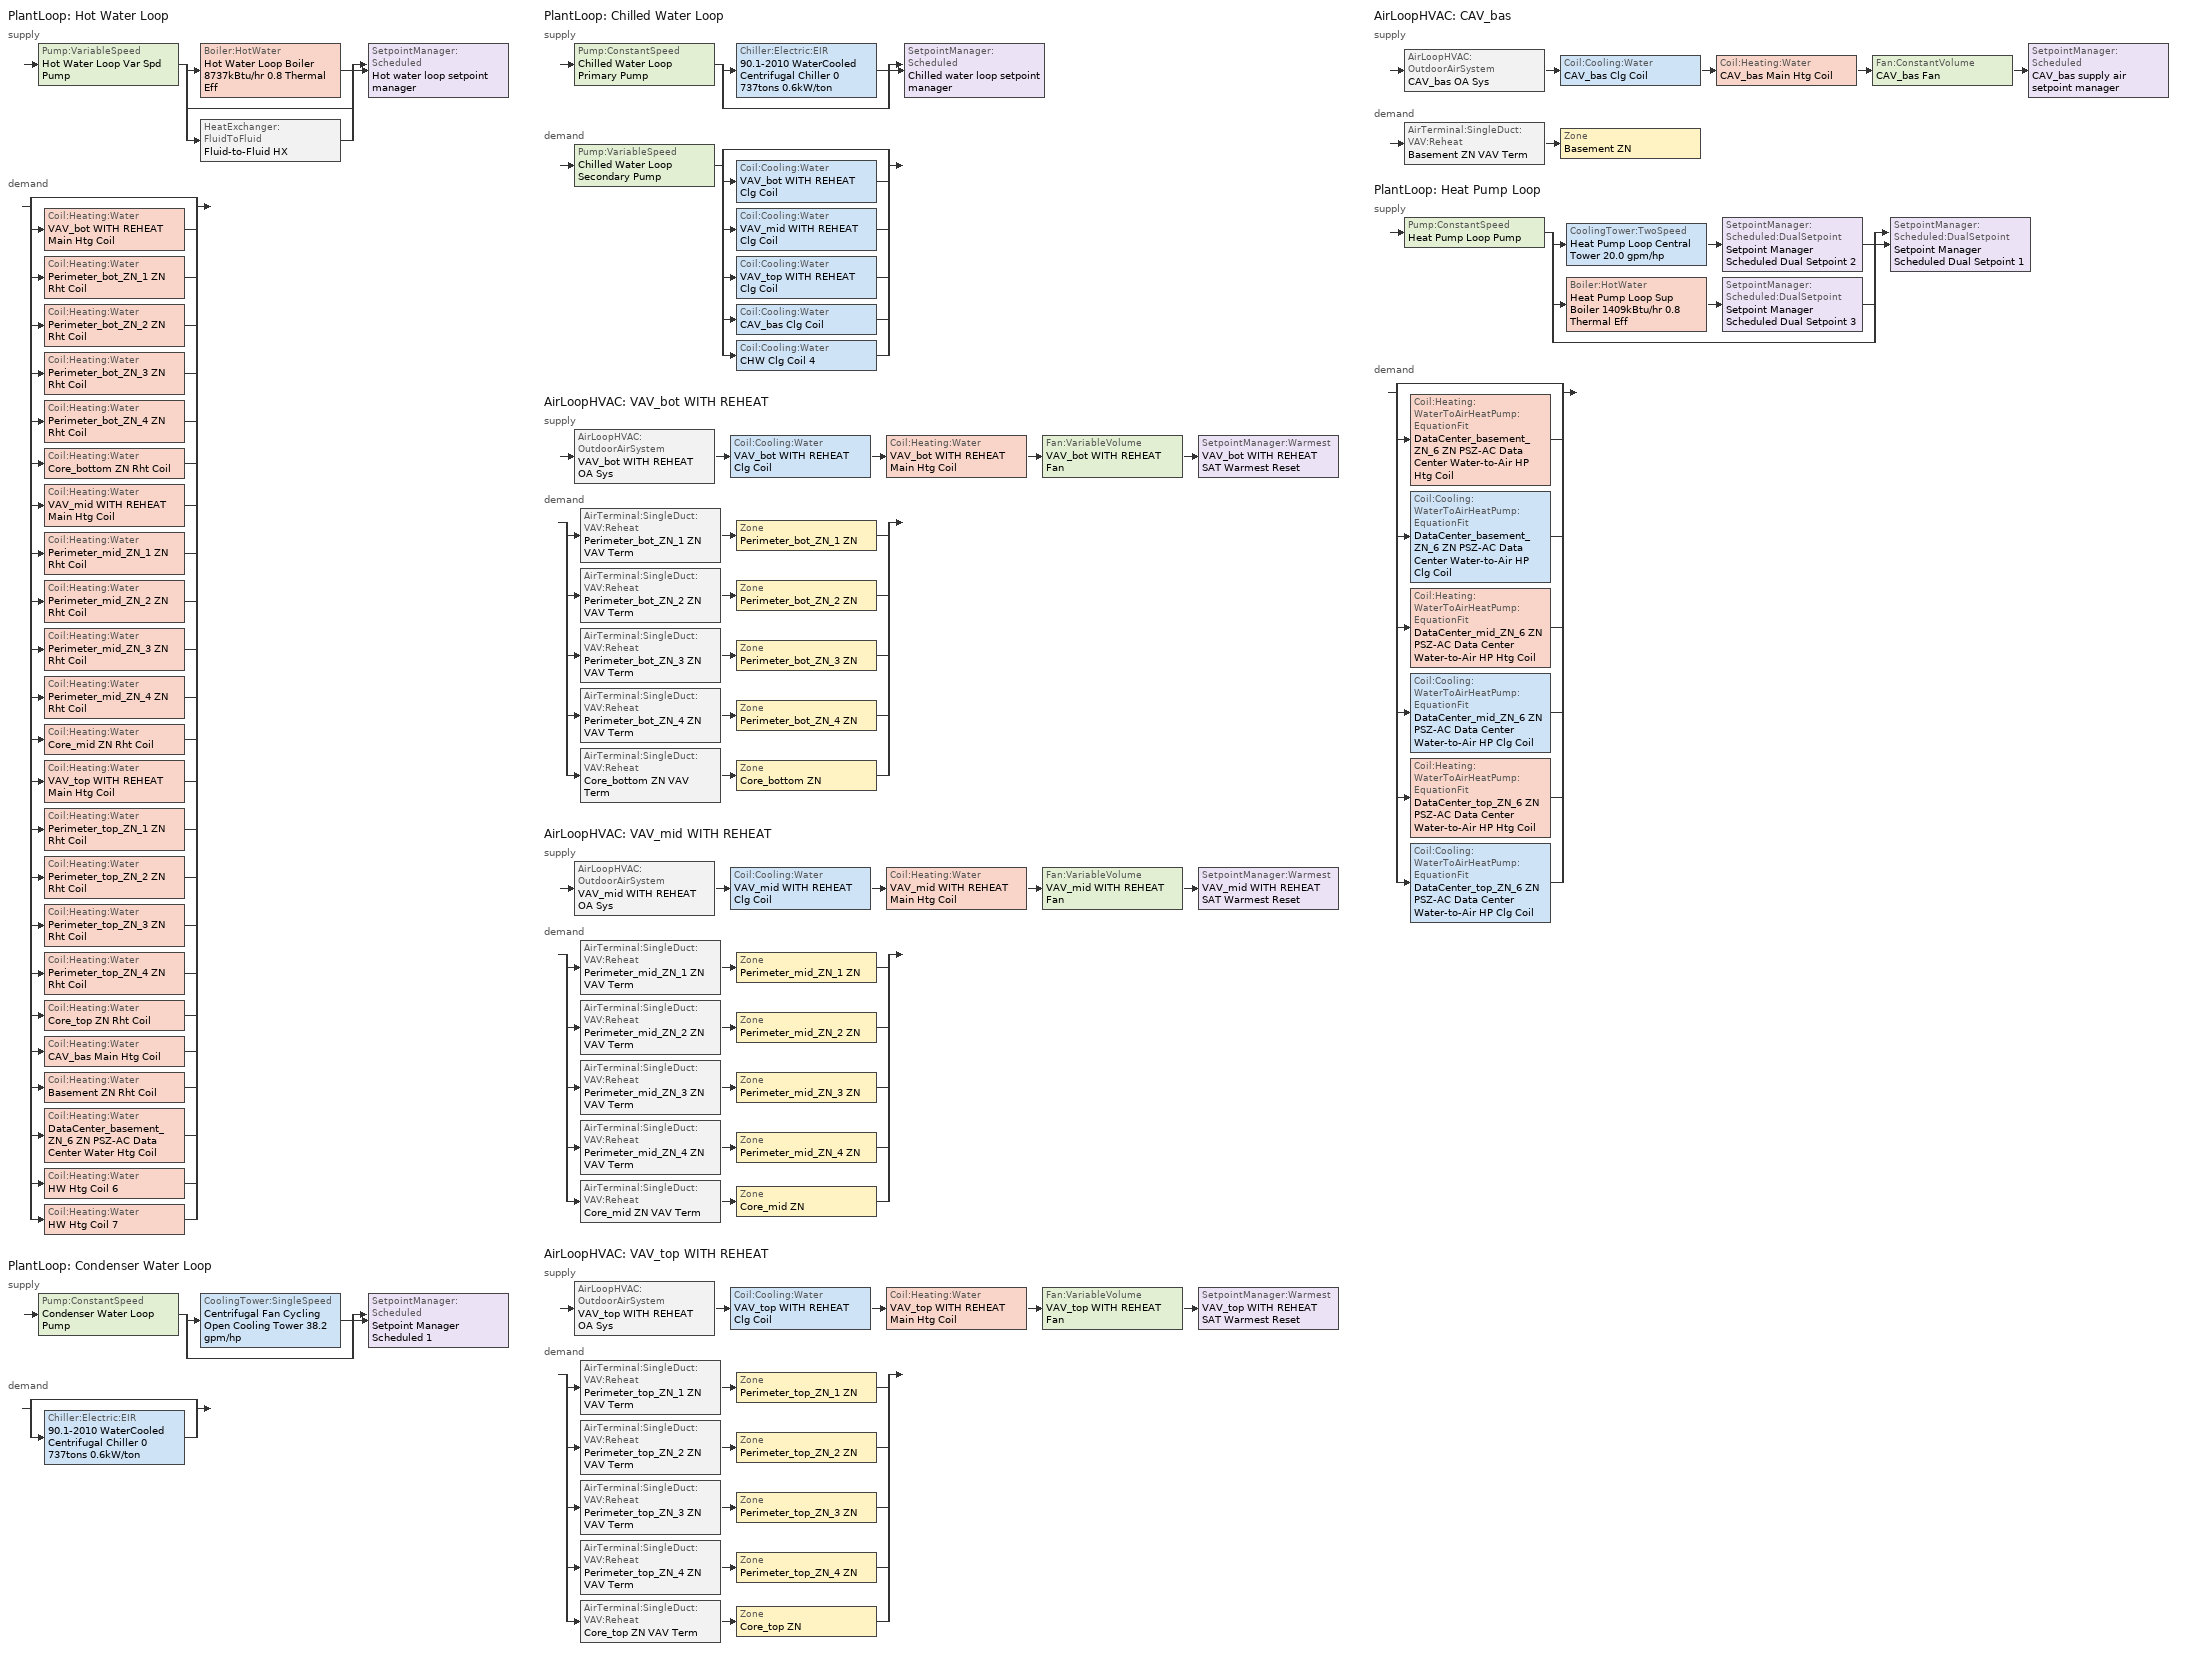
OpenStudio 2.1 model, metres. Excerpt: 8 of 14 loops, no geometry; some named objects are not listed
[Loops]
PlantLoop 'Hot Water Loop'
 supply: Pump:VariableSpeed 'Hot Water Loop Var Spd Pump' > split
  | Boiler:HotWater 'Hot Water Loop Boiler 8737kBtu/hr 0.8 Thermal Eff'
  | bypass
  | HeatExchanger:FluidToFluid 'Fluid-to-Fluid HX'
  join > SetpointManager:Scheduled 'Hot water loop setpoint manager'
 demand: split
  | bypass
  | Coil:Heating:Water 'VAV_bot WITH REHEAT Main Htg Coil'
  | Coil:Heating:Water 'Perimeter_bot_ZN_1 ZN Rht Coil'
  | Coil:Heating:Water 'Perimeter_bot_ZN_2 ZN Rht Coil'
  | Coil:Heating:Water 'Perimeter_bot_ZN_3 ZN Rht Coil'
  | Coil:Heating:Water 'Perimeter_bot_ZN_4 ZN Rht Coil'
  | Coil:Heating:Water 'Core_bottom ZN Rht Coil'
  | Coil:Heating:Water 'VAV_mid WITH REHEAT Main Htg Coil'
  | Coil:Heating:Water 'Perimeter_mid_ZN_1 ZN Rht Coil'
  | Coil:Heating:Water 'Perimeter_mid_ZN_2 ZN Rht Coil'
  | Coil:Heating:Water 'Perimeter_mid_ZN_3 ZN Rht Coil'
  | Coil:Heating:Water 'Perimeter_mid_ZN_4 ZN Rht Coil'
  | Coil:Heating:Water 'Core_mid ZN Rht Coil'
  | Coil:Heating:Water 'VAV_top WITH REHEAT Main Htg Coil'
  | Coil:Heating:Water 'Perimeter_top_ZN_1 ZN Rht Coil'
  | Coil:Heating:Water 'Perimeter_top_ZN_2 ZN Rht Coil'
  | Coil:Heating:Water 'Perimeter_top_ZN_3 ZN Rht Coil'
  | Coil:Heating:Water 'Perimeter_top_ZN_4 ZN Rht Coil'
  | Coil:Heating:Water 'Core_top ZN Rht Coil'
  | Coil:Heating:Water 'CAV_bas Main Htg Coil'
  | Coil:Heating:Water 'Basement ZN Rht Coil'
  | Coil:Heating:Water 'DataCenter_basement_ZN_6 ZN PSZ-AC Data Center Water Htg Coil'
  | Coil:Heating:Water 'HW Htg Coil 6'
  | Coil:Heating:Water 'HW Htg Coil 7'
PlantLoop 'Condenser Water Loop'
 supply: Pump:ConstantSpeed 'Condenser Water Loop Pump' > split
  | CoolingTower:SingleSpeed 'Centrifugal Fan Cycling Open Cooling Tower 38.2 gpm/hp'
  | bypass
  join > SetpointManager:Scheduled 'Setpoint Manager Scheduled 1'
 demand: split
  | bypass
  | Chiller:Electric:EIR '90.1-2010 WaterCooled  Centrifugal Chiller 0 737tons 0.6kW/ton'
PlantLoop 'Chilled Water Loop'
 supply: Pump:ConstantSpeed 'Chilled Water Loop Primary Pump' > split
  | Chiller:Electric:EIR '90.1-2010 WaterCooled  Centrifugal Chiller 0 737tons 0.6kW/ton'
  | bypass
  join > SetpointManager:Scheduled 'Chilled water loop setpoint manager'
 demand: Pump:VariableSpeed 'Chilled Water Loop Secondary Pump' > split
  | bypass
  | Coil:Cooling:Water 'VAV_bot WITH REHEAT Clg Coil'
  | Coil:Cooling:Water 'VAV_mid WITH REHEAT Clg Coil'
  | Coil:Cooling:Water 'VAV_top WITH REHEAT Clg Coil'
  | Coil:Cooling:Water 'CAV_bas Clg Coil'
  | Coil:Cooling:Water 'CHW Clg Coil 4'
AirLoopHVAC 'VAV_bot WITH REHEAT'
 supply: AirLoopHVAC:OutdoorAirSystem 'VAV_bot WITH REHEAT OA Sys' > Coil:Cooling:Water 'VAV_bot WITH REHEAT Clg Coil' > Coil:Heating:Water 'VAV_bot WITH REHEAT Main Htg Coil' > Fan:VariableVolume 'VAV_bot WITH REHEAT Fan' > SetpointManager:Warmest 'VAV_bot WITH REHEAT SAT Warmest Reset'
 demand: split
  | AirTerminal:SingleDuct:VAV:Reheat 'Perimeter_bot_ZN_1 ZN VAV Term' > Zone 'Perimeter_bot_ZN_1 ZN'
  | AirTerminal:SingleDuct:VAV:Reheat 'Perimeter_bot_ZN_2 ZN VAV Term' > Zone 'Perimeter_bot_ZN_2 ZN'
  | AirTerminal:SingleDuct:VAV:Reheat 'Perimeter_bot_ZN_3 ZN VAV Term' > Zone 'Perimeter_bot_ZN_3 ZN'
  | AirTerminal:SingleDuct:VAV:Reheat 'Perimeter_bot_ZN_4 ZN VAV Term' > Zone 'Perimeter_bot_ZN_4 ZN'
  | AirTerminal:SingleDuct:VAV:Reheat 'Core_bottom ZN VAV Term' > Zone 'Core_bottom ZN'
AirLoopHVAC 'VAV_mid WITH REHEAT'
 supply: AirLoopHVAC:OutdoorAirSystem 'VAV_mid WITH REHEAT OA Sys' > Coil:Cooling:Water 'VAV_mid WITH REHEAT Clg Coil' > Coil:Heating:Water 'VAV_mid WITH REHEAT Main Htg Coil' > Fan:VariableVolume 'VAV_mid WITH REHEAT Fan' > SetpointManager:Warmest 'VAV_mid WITH REHEAT SAT Warmest Reset'
 demand: split
  | AirTerminal:SingleDuct:VAV:Reheat 'Perimeter_mid_ZN_1 ZN VAV Term' > Zone 'Perimeter_mid_ZN_1 ZN'
  | AirTerminal:SingleDuct:VAV:Reheat 'Perimeter_mid_ZN_2 ZN VAV Term' > Zone 'Perimeter_mid_ZN_2 ZN'
  | AirTerminal:SingleDuct:VAV:Reheat 'Perimeter_mid_ZN_3 ZN VAV Term' > Zone 'Perimeter_mid_ZN_3 ZN'
  | AirTerminal:SingleDuct:VAV:Reheat 'Perimeter_mid_ZN_4 ZN VAV Term' > Zone 'Perimeter_mid_ZN_4 ZN'
  | AirTerminal:SingleDuct:VAV:Reheat 'Core_mid ZN VAV Term' > Zone 'Core_mid ZN'
AirLoopHVAC 'VAV_top WITH REHEAT'
 supply: AirLoopHVAC:OutdoorAirSystem 'VAV_top WITH REHEAT OA Sys' > Coil:Cooling:Water 'VAV_top WITH REHEAT Clg Coil' > Coil:Heating:Water 'VAV_top WITH REHEAT Main Htg Coil' > Fan:VariableVolume 'VAV_top WITH REHEAT Fan' > SetpointManager:Warmest 'VAV_top WITH REHEAT SAT Warmest Reset'
 demand: split
  | AirTerminal:SingleDuct:VAV:Reheat 'Perimeter_top_ZN_1 ZN VAV Term' > Zone 'Perimeter_top_ZN_1 ZN'
  | AirTerminal:SingleDuct:VAV:Reheat 'Perimeter_top_ZN_2 ZN VAV Term' > Zone 'Perimeter_top_ZN_2 ZN'
  | AirTerminal:SingleDuct:VAV:Reheat 'Perimeter_top_ZN_3 ZN VAV Term' > Zone 'Perimeter_top_ZN_3 ZN'
  | AirTerminal:SingleDuct:VAV:Reheat 'Perimeter_top_ZN_4 ZN VAV Term' > Zone 'Perimeter_top_ZN_4 ZN'
  | AirTerminal:SingleDuct:VAV:Reheat 'Core_top ZN VAV Term' > Zone 'Core_top ZN'
AirLoopHVAC 'CAV_bas'
 supply: AirLoopHVAC:OutdoorAirSystem 'CAV_bas OA Sys' > Coil:Cooling:Water 'CAV_bas Clg Coil' > Coil:Heating:Water 'CAV_bas Main Htg Coil' > Fan:ConstantVolume 'CAV_bas Fan' > SetpointManager:Scheduled 'CAV_bas supply air setpoint manager'
 demand: AirTerminal:SingleDuct:VAV:Reheat 'Basement ZN VAV Term' > Zone 'Basement ZN'
PlantLoop 'Heat Pump Loop'
 supply: Pump:ConstantSpeed 'Heat Pump Loop Pump' > split
  | CoolingTower:TwoSpeed 'Heat Pump Loop Central Tower 20.0 gpm/hp' > SetpointManager:Scheduled:DualSetpoint 'Setpoint Manager Scheduled Dual Setpoint 2'
  | Boiler:HotWater 'Heat Pump Loop Sup Boiler 1409kBtu/hr 0.8 Thermal Eff' > SetpointManager:Scheduled:DualSetpoint 'Setpoint Manager Scheduled Dual Setpoint 3'
  | bypass
  join > SetpointManager:Scheduled:DualSetpoint 'Setpoint Manager Scheduled Dual Setpoint 1'
 demand: split
  | bypass
  | Coil:Heating:WaterToAirHeatPump:EquationFit 'DataCenter_basement_ZN_6 ZN PSZ-AC Data Center Water-to-Air HP Htg Coil'
  | Coil:Cooling:WaterToAirHeatPump:EquationFit 'DataCenter_basement_ZN_6 ZN PSZ-AC Data Center Water-to-Air HP Clg Coil'
  | Coil:Heating:WaterToAirHeatPump:EquationFit 'DataCenter_mid_ZN_6 ZN PSZ-AC Data Center Water-to-Air HP Htg Coil'
  | Coil:Cooling:WaterToAirHeatPump:EquationFit 'DataCenter_mid_ZN_6 ZN PSZ-AC Data Center Water-to-Air HP Clg Coil'
  | Coil:Heating:WaterToAirHeatPump:EquationFit 'DataCenter_top_ZN_6 ZN PSZ-AC Data Center Water-to-Air HP Htg Coil'
  | Coil:Cooling:WaterToAirHeatPump:EquationFit 'DataCenter_top_ZN_6 ZN PSZ-AC Data Center Water-to-Air HP Clg Coil'
[Sizing:Zone] Zone Cooling Design Supply Air Temperature Input Method=SupplyAirTemperature; Zone Cooling Design Supply Air Temperature {C}=12.8; Zone Cooling Design Supply Air Temperature Difference {deltaC}=11.11; Zone Heating Design Supply Air Temperature Input Method=SupplyAirTemperature; Zone Heating Design Supply Air Temperature Difference {deltaC}=11.11; Zone Cooling Design Supply Air Humidity Ratio {kg-H2O/kg-air}=0.0085; Zone Heating Design Supply Air Humidity Ratio {kg-H2O/kg-air}=0.008; Cooling Design Air Flow Method=DesignDayWithLimit; Heating Design Air Flow Method=DesignDay; Account for Dedicated Outdoor Air System=No; Dedicated Outdoor Air System Control Strategy=NeutralSupplyAir; Dedicated Outdoor Air Low Setpoint Temperature for Design {C}=autosize; Dedicated Outdoor Air High Setpoint Temperature for Design {C}=autosize
Name | Zone Heating Design Supply Air Temperature {C}
Core_bottom ZN; Perimeter_bot_ZN_1 ZN; Perimeter_top_ZN_4 ZN; Perimeter_top_ZN_1 ZN; Perimeter_mid_ZN_2 ZN; Perimeter_mid_ZN_3 ZN; Perimeter_top_ZN_3 ZN; Core_top ZN; Core_mid ZN; Perimeter_bot_ZN_3 ZN; Perimeter_bot_ZN_4 ZN; Perimeter_bot_ZN_2 ZN; Perimeter_mid_ZN_4 ZN; Perimeter_mid_ZN_1 ZN; Perimeter_top_ZN_2 ZN | 40
Basement ZN | 50
[Zone equipment]
Core_bottom ZN: Core_bottom ZN VAV Term
Perimeter_bot_ZN_1 ZN: Perimeter_bot_ZN_1 ZN VAV Term
Basement ZN: Basement ZN VAV Term
Perimeter_top_ZN_4 ZN: Perimeter_top_ZN_4 ZN VAV Term
Perimeter_top_ZN_1 ZN: Perimeter_top_ZN_1 ZN VAV Term
Perimeter_mid_ZN_2 ZN: Perimeter_mid_ZN_2 ZN VAV Term
Perimeter_mid_ZN_3 ZN: Perimeter_mid_ZN_3 ZN VAV Term
Perimeter_top_ZN_3 ZN: Perimeter_top_ZN_3 ZN VAV Term
Core_top ZN: Core_top ZN VAV Term
Core_mid ZN: Core_mid ZN VAV Term
Perimeter_bot_ZN_3 ZN: Perimeter_bot_ZN_3 ZN VAV Term
Perimeter_bot_ZN_4 ZN: Perimeter_bot_ZN_4 ZN VAV Term
Perimeter_bot_ZN_2 ZN: Perimeter_bot_ZN_2 ZN VAV Term
Perimeter_mid_ZN_4 ZN: Perimeter_mid_ZN_4 ZN VAV Term
Perimeter_mid_ZN_1 ZN: Perimeter_mid_ZN_1 ZN VAV Term
Perimeter_top_ZN_2 ZN: Perimeter_top_ZN_2 ZN VAV Term
[PlantLoop] Plant Loop Volume {m3}=Autocalculate
Name | Fluid Type | Plant Equipment Operation Heating Load | Minimum Loop Temperature {C} | Load Distribution Scheme | Maximum Loop Temperature {C} | Common Pipe Simulation
Hot Water Loop | Water | Plant Equipment Operation Heating Load 1 | 10 | SequentialLoad
Condenser Water Loop |  |  | 5 | Optimal | 80
Chilled Water Loop |  |  | 1 | Optimal | 98 | CommonPipe
Heat Pump Loop | Water |  | 5 | Optimal | 80
[Sizing:Plant] Sizing Option=NonCoincident; Zone Timesteps in Averaging Window=1; Coincident Sizing Factor Mode=None
Name | Loop Type | Design Loop Exit Temperature {C} | Loop Design Temperature Difference {deltaC}
Hot Water Loop | Heating | 82.2222 | 11.1111
Condenser Water Loop | Condenser | 29.4444 | 5.55556
Chilled Water Loop | Cooling | 6.66667 | 5.61111
Heat Pump Loop | Heating | 39 | 11
[SetpointManager:Scheduled] Control Variable=Temperature
Name | Schedule
Hot water loop setpoint manager | Hot Water Loop Temp - 180F
Setpoint Manager Scheduled 1 | Condenser Water Loop Temp - 70F
Chilled water loop setpoint manager | Chilled Water Loop Temp - 44F
CAV_bas supply air setpoint manager | Supply Air Temp - 55.04F 3
[Pump:VariableSpeed] Pump Control Type=Intermittent
Name | Rated Pump Head {Pa} | Motor Efficiency | Fraction of Motor Inefficiencies to Fluid Stream | Coefficient 1 of the Part Load Performance Curve | Coefficient 2 of the Part Load Performance Curve | Coefficient 3 of the Part Load Performance Curve | Coefficient 4 of the Part Load Performance Curve
Hot Water Loop Var Spd Pump | 179344 | 0.93
Chilled Water Loop Secondary Pump | 134508 | 0.936 | 0 | 0 | 0.0205 | 0.4101 | 0.5753
[Boiler:HotWater] Nominal Thermal Efficiency=0.8; Minimum Part Load Ratio=0; Maximum Part Load Ratio=1.2; Parasitic Electric Load {W}=0; Sizing Factor=1
Name | Fuel Type | Nominal Capacity {W} | Efficiency Curve Temperature Evaluation Variable | Normalized Boiler Efficiency Curve | Design Water Outlet Temperature {C} | Design Water Flow Rate {m3/s} | Water Outlet Upper Temperature Limit {C} | Boiler Flow Mode | Optimum Part Load Ratio
Hot Water Loop Boiler 8737kBtu/hr 0.8 Thermal Eff | NaturalGas | 2.67985e+06 | LeavingBoiler | Boiler with No Minimum Turndown 1 | 82.2222 | 0.057413 | 95 | LeavingSetpointModulated
Heat Pump Loop Sup Boiler 1409kBtu/hr 0.8 Thermal Eff |  |  |  | Boiler with No Minimum Turndown | 30 |  | 99 | ConstantFlow | 1
[Pump:ConstantSpeed] Rated Flow Rate {m3/s}=autosize; Rated Power Consumption {W}=autosize; Fraction of Motor Inefficiencies to Fluid Stream=0; Pump Control Type=Intermittent
Name | Rated Pump Head {Pa} | Motor Efficiency
Condenser Water Loop Pump | 148557 | 0.941
Chilled Water Loop Primary Pump | 44836 | 0.917
Heat Pump Loop Pump | 179344 | 0.895
[CoolingTower:SingleSpeed]
Centrifugal Fan Cycling Open Cooling Tower 38.2 gpm/hp: Design Water Flow Rate {m3/s}=autosize; Design Air Flow Rate {m3/s}=autosize; Fan Power at Design Air Flow Rate {W}=38884.1; U-Factor Times Area Value at Design Air Flow Rate {W/K}=autosize; Air Flow Rate in Free Convection Regime {m3/s}=autosize; U-Factor Times Area Value at Free Convection Air Flow Rate {W/K}=autosize; Performance Input Method=UFactorTimesAreaAndDesignWaterFlowRate; Free Convection Capacity {W}=0; Basin Heater Capacity {W/K}=0; Evaporation Loss Mode=LossFactor; Evaporation Loss Factor {percent/K}=0.2; Drift Loss Percent {percent}=0.008; Blowdown Calculation Mode=ConcentrationRatio; Blowdown Concentration Ratio=3; Capacity Control=FanCycling; Number of Cells=2; Cell Control=MinimalCell; Cell Minimum  Water Flow Rate Fraction=0.33; Cell Maximum Water Flow Rate Fraction=2.5; Sizing Factor=1
[Chiller:Electric:EIR]
90.1-2010 WaterCooled  Centrifugal Chiller 0 737tons 0.6kW/ton: Reference Capacity {W}=Autosize; Reference COP {W/W}=6.17018; Reference Leaving Chilled Water Temperature {C}=6.66667; Reference Entering Condenser Fluid Temperature {C}=35; Cooling Capacity Function of Temperature Curve=WaterCooled_PositiveDisplacement_Chiller_GT150_2010_PathA_CAPFT; Electric Input to Cooling Output Ratio Function of Temperature Curve=WaterCooled_PositiveDisplacement_Chiller_GT150_2010_PathA_EIRFT; Electric Input to Cooling Output Ratio Function of Part Load Ratio Curve=ChlrWtrCentPathAAllEIRRatio_fQRatio; Minimum Part Load Ratio=0.15; Maximum Part Load Ratio=1; Optimum Part Load Ratio=1; Minimum Unloading Ratio=0.25; Condenser Type=WaterCooled; Leaving Chilled Water Lower Temperature Limit {C}=2.22222; Chiller Flow Mode=ConstantFlow; Design Heat Recovery Water Flow Rate {m3/s}=0; Sizing Factor=1; Basin Heater Capacity {W/K}=0; Basin Heater Setpoint Temperature {C}=10
[AirLoopHVAC] Availability Schedule=OfficeLarge HVACOperationSchd; Design Supply Air Flow Rate {m3/s}=AutoSize
Name | Availability Manager
VAV_bot WITH REHEAT | Availability Manager Night Cycle 1
VAV_mid WITH REHEAT | Availability Manager Night Cycle 2
VAV_top WITH REHEAT | Availability Manager Night Cycle 3
CAV_bas | Availability Manager Night Cycle 4
[Sizing:System] Type of Load to Size On=Sensible; Preheat Design Temperature {C}=7; Preheat Design Humidity Ratio {kg-H2O/kg-Air}=0.008; Precool Design Temperature {C}=12.8; Precool Design Humidity Ratio {kg-H2O/kg-Air}=0.008; Central Cooling Design Supply Air Temperature {C}=12.8; Sizing Option=Coincident; 100% Outdoor Air in Cooling=No; 100% Outdoor Air in Heating=No; Central Cooling Design Supply Air Humidity Ratio {kg-H2O/kg-Air}=0.0085; Central Heating Design Supply Air Humidity Ratio {kg-H2O/kg-Air}=0.008; Cooling Design Air Flow Method=DesignDay; Cooling Design Air Flow Rate {m3/s}=0; Heating Design Air Flow Method=DesignDay; Heating Design Air Flow Rate {m3/s}=0; System Outdoor Air Method=ZoneSum; Zone Maximum Outdoor Air Fraction=1; Cooling Supply Air Flow Rate Per Floor Area {m3/s-m2}=0.00996765; Cooling Fraction of Autosized Cooling Supply Air Flow Rate=1; Cooling Supply Air Flow Rate Per Unit Cooling Capacity {m3/s-W}=3.94755e-05; Heating Supply Air Flow Rate Per Floor Area {m3/s-m2}=0.00996765; Heating Fraction of Autosized Heating Supply Air Flow Rate=1; Heating Fraction of Autosized Cooling Supply Air Flow Rate=1; Heating Supply Air Flow Rate Per Unit Heating Capacity {m3/s-W}=3.15882e-05; Cooling Design Capacity Method=CoolingDesignCapacity; Cooling Design Capacity {W}=autosize; Cooling Design Capacity Per Floor Area {W/m2}=234.7; Fraction of Autosized Cooling Design Capacity=1; Heating Design Capacity Method=HeatingDesignCapacity; Heating Design Capacity {W}=autosize; Heating Design Capacity Per Floor Area {W/m2}=157; Fraction of Autosized Heating Design Capacity=1; Central Cooling Capacity Control Method=OnOff
Name | Design Outdoor Air Flow Rate {m3/s} | Minimum System Air Flow Ratio | Central Heating Design Supply Air Temperature {C}
VAV_bot WITH REHEAT; VAV_top WITH REHEAT | 2.53819 | 0.3 | 12.8
VAV_mid WITH REHEAT | 1.65452 | 0.3 | 12.8
CAV_bas | Autosize | 1 | 16.7
[Fan:VariableVolume] Availability Schedule=Always On Discrete; Pressure Rise {Pa}=1389.92; Maximum Flow Rate {m3/s}=Autosize; Fan Power Minimum Flow Rate Input Method=Fraction; Fan Power Minimum Flow Fraction=0.2; Fan Power Minimum Air Flow Rate {m3/s}=0; Motor In Airstream Fraction=1; Fan Power Coefficient 1=0.0013; Fan Power Coefficient 2=0.147; Fan Power Coefficient 3=0.9506; Fan Power Coefficient 4=-0.0998; Fan Power Coefficient 5=0
Name | Fan Efficiency | Motor Efficiency
VAV_bot WITH REHEAT Fan; VAV_top WITH REHEAT Fan | 0.61165 | 0.941
VAV_mid WITH REHEAT Fan | 0.6253 | 0.962
[Coil:Heating:Water] Availability Schedule=Always On Discrete
Name | Rated Inlet Water Temperature {C} | Rated Inlet Air Temperature {C} | Rated Outlet Water Temperature {C} | Rated Outlet Air Temperature {C}
VAV_bot WITH REHEAT Main Htg Coil; VAV_mid WITH REHEAT Main Htg Coil; VAV_top WITH REHEAT Main Htg Coil | 82.2222 | 7 | 71.1111 | 12.8
Perimeter_bot_ZN_1 ZN Rht Coil; Perimeter_bot_ZN_2 ZN Rht Coil; Perimeter_bot_ZN_3 ZN Rht Coil; Perimeter_bot_ZN_4 ZN Rht Coil; Core_bottom ZN Rht Coil; Perimeter_mid_ZN_1 ZN Rht Coil; Perimeter_mid_ZN_2 ZN Rht Coil; Perimeter_mid_ZN_3 ZN Rht Coil; Perimeter_mid_ZN_4 ZN Rht Coil; Core_mid ZN Rht Coil; Perimeter_top_ZN_1 ZN Rht Coil; Perimeter_top_ZN_2 ZN Rht Coil; Perimeter_top_ZN_3 ZN Rht Coil; Perimeter_top_ZN_4 ZN Rht Coil; Core_top ZN Rht Coil | 82.2222 | 12.8 | 71.1111 | 40
CAV_bas Main Htg Coil | 67 | 7 | 55.8889 | 16.7
Basement ZN Rht Coil | 67 | 16.7 | 55.8889 | 50
DataCenter_basement_ZN_6 ZN PSZ-AC Data Center Water Htg Coil | 82.2222 | 7 | 71.1111 | 12.7778
HW Htg Coil 6; HW Htg Coil 7
[Controller:WaterCoil] Minimum Actuated Flow {m3/s}=0
Name | Water Coil | Action | Controller Convergence Tolerance {deltaC}
VAV_bot WITH REHEAT Main Htg Coil Controller | VAV_bot WITH REHEAT Main Htg Coil | Normal | 0.0001
VAV_bot WITH REHEAT Clg Coil Controller | VAV_bot WITH REHEAT Clg Coil | Reverse
Controller Water Coil 1 | Perimeter_bot_ZN_1 ZN Rht Coil | Normal | 0.0001
Controller Water Coil 2 | Perimeter_bot_ZN_2 ZN Rht Coil | Normal | 0.0001
Controller Water Coil 3 | Perimeter_bot_ZN_3 ZN Rht Coil | Normal | 0.0001
Controller Water Coil 4 | Perimeter_bot_ZN_4 ZN Rht Coil | Normal | 0.0001
Controller Water Coil 5 | Core_bottom ZN Rht Coil | Normal | 0.0001
VAV_mid WITH REHEAT Main Htg Coil Controller | VAV_mid WITH REHEAT Main Htg Coil | Normal | 0.0001
VAV_mid WITH REHEAT Clg Coil Controller | VAV_mid WITH REHEAT Clg Coil | Reverse
Controller Water Coil 6 | Perimeter_mid_ZN_1 ZN Rht Coil | Normal | 0.0001
Controller Water Coil 7 | Perimeter_mid_ZN_2 ZN Rht Coil | Normal | 0.0001
Controller Water Coil 8 | Perimeter_mid_ZN_3 ZN Rht Coil | Normal | 0.0001
Controller Water Coil 9 | Perimeter_mid_ZN_4 ZN Rht Coil | Normal | 0.0001
Controller Water Coil 10 | Core_mid ZN Rht Coil | Normal | 0.0001
VAV_top WITH REHEAT Main Htg Coil Controller | VAV_top WITH REHEAT Main Htg Coil | Normal | 0.0001
VAV_top WITH REHEAT Clg Coil Controller | VAV_top WITH REHEAT Clg Coil | Reverse
Controller Water Coil 11 | Perimeter_top_ZN_1 ZN Rht Coil | Normal | 0.0001
Controller Water Coil 12 | Perimeter_top_ZN_2 ZN Rht Coil | Normal | 0.0001
Controller Water Coil 13 | Perimeter_top_ZN_3 ZN Rht Coil | Normal | 0.0001
Controller Water Coil 14 | Perimeter_top_ZN_4 ZN Rht Coil | Normal | 0.0001
Controller Water Coil 15 | Core_top ZN Rht Coil | Normal | 0.0001
CAV_bas Main Htg Coil Controller | CAV_bas Main Htg Coil | Normal | 0.0001
Controller Water Coil 16 | CAV_bas Clg Coil | Reverse
Controller Water Coil 17 | Basement ZN Rht Coil | Normal | 0.0001
Controller Water Coil 18 | DataCenter_basement_ZN_6 ZN PSZ-AC Data Center Water Htg Coil | Normal | 0.0001
Controller Water Coil 19 | CHW Clg Coil 4 | Reverse
[Coil:Cooling:Water] Availability Schedule=Always On Discrete
Name | Heat Exchanger Configuration
VAV_bot WITH REHEAT Clg Coil; VAV_mid WITH REHEAT Clg Coil; VAV_top WITH REHEAT Clg Coil; CAV_bas Clg Coil | CrossFlow
CHW Clg Coil 4
[Controller:OutdoorAir] Minimum Outdoor Air Flow Rate {m3/s}=Autosize; Maximum Outdoor Air Flow Rate {m3/s}=Autosize; Economizer Control Action Type=ModulateFlow; Lockout Type=NoLockout; Minimum Limit Type=FixedMinimum; Minimum Outdoor Air Schedule=OfficeLarge HVACOperationSchd; High Humidity Control=No; Heat Recovery Bypass Control Type=BypassWhenOAFlowGreaterThanMinimum
Name | Economizer Control Type | Controller Mechanical Ventilation | Minimum Fraction of Outdoor Air Schedule
VAV_bot WITH REHEAT OA Controller | NoEconomizer | VAV_bot WITH REHEAT Vent Controller
VAV_mid WITH REHEAT OA Controller | DifferentialEnthalpy | VAV_mid WITH REHEAT Vent Controller
VAV_top WITH REHEAT OA Controller | NoEconomizer | VAV_top WITH REHEAT Vent Controller
CAV_bas OA Controller | DifferentialEnthalpy | CAV_bas Vent Controller | OfficeLarge MinOA_MotorizedDamper_Sched
[Controller:MechanicalVentilation] Availability Schedule=Always On Discrete
Name | System Outdoor Air Method
VAV_bot WITH REHEAT Vent Controller; VAV_top WITH REHEAT Vent Controller | VentilationRateProcedure
VAV_mid WITH REHEAT Vent Controller; CAV_bas Vent Controller | ZoneSum
[AirLoopHVAC:OutdoorAirSystem]
Name | Controller
VAV_bot WITH REHEAT OA Sys | VAV_bot WITH REHEAT OA Controller
VAV_mid WITH REHEAT OA Sys | VAV_mid WITH REHEAT OA Controller
VAV_top WITH REHEAT OA Sys | VAV_top WITH REHEAT OA Controller
CAV_bas OA Sys | CAV_bas OA Controller
[AvailabilityManager:NightCycle] Control Type=CycleOnAny; Thermostat Tolerance {deltaC}=1; Cycling Run Time {s}=3600
Availability Manager Night Cycle 1; Availability Manager Night Cycle 2; Availability Manager Night Cycle 3; Availability Manager Night Cycle 4
[AirTerminal:SingleDuct:VAV:Reheat] Availability Schedule=Always On Discrete; Maximum Air Flow Rate {m3/s}=AutoSize; Zone Minimum Air Flow Input Method=Constant; Fixed Minimum Air Flow Rate {m3/s}=0; Maximum Hot Water or Steam Flow Rate {m3/s}=AutoSize; Minimum Hot Water or Steam Flow Rate {m3/s}=0; Convergence Tolerance=0.001; Damper Heating Action=ReverseWithLimits; Maximum Flow per Zone Floor Area During Reheat {m3/s-m2}=0; Maximum Flow Fraction During Reheat=0.5; Control For Outdoor Air=No
Name | Constant Minimum Air Flow Fraction | Reheat Coil | Maximum Reheat Air Temperature {C}
Perimeter_bot_ZN_1 ZN VAV Term | 0.2 | Perimeter_bot_ZN_1 ZN Rht Coil | 40
Perimeter_bot_ZN_2 ZN VAV Term | 0.2 | Perimeter_bot_ZN_2 ZN Rht Coil | 40
Perimeter_bot_ZN_3 ZN VAV Term | 0.214506 | Perimeter_bot_ZN_3 ZN Rht Coil | 40
Perimeter_bot_ZN_4 ZN VAV Term | 0.2 | Perimeter_bot_ZN_4 ZN Rht Coil | 40
Core_bottom ZN VAV Term | 0.303347 | Core_bottom ZN Rht Coil | 40
Perimeter_mid_ZN_1 ZN VAV Term | 0.2 | Perimeter_mid_ZN_1 ZN Rht Coil | 40
Perimeter_mid_ZN_2 ZN VAV Term | 0.2 | Perimeter_mid_ZN_2 ZN Rht Coil | 40
Perimeter_mid_ZN_3 ZN VAV Term | 0.2 | Perimeter_mid_ZN_3 ZN Rht Coil | 40
Perimeter_mid_ZN_4 ZN VAV Term | 0.2 | Perimeter_mid_ZN_4 ZN Rht Coil | 40
Core_mid ZN VAV Term | 0.2 | Core_mid ZN Rht Coil | 40
Perimeter_top_ZN_1 ZN VAV Term | 0.2 | Perimeter_top_ZN_1 ZN Rht Coil | 40
Perimeter_top_ZN_2 ZN VAV Term | 0.2 | Perimeter_top_ZN_2 ZN Rht Coil | 40
Perimeter_top_ZN_3 ZN VAV Term | 0.216586 | Perimeter_top_ZN_3 ZN Rht Coil | 40
Perimeter_top_ZN_4 ZN VAV Term | 0.2 | Perimeter_top_ZN_4 ZN Rht Coil | 40
Core_top ZN VAV Term | 0.335353 | Core_top ZN Rht Coil | 40
Basement ZN VAV Term | 0.2 | Basement ZN Rht Coil | 50
[Fan:ConstantVolume]
CAV_bas Fan: Availability Schedule=Always On Discrete; Fan Efficiency=0.59605; Pressure Rise {Pa}=1018.77; Maximum Flow Rate {m3/s}=AutoSize; Motor Efficiency=0.917
[SetpointManager:Scheduled:DualSetpoint] High Setpoint Schedule=Heat Pump Loop High Temp - 65F; Low Setpoint Schedule=Heat Pump Loop Low Temp - 41F
Setpoint Manager Scheduled Dual Setpoint 1; Setpoint Manager Scheduled Dual Setpoint 2; Setpoint Manager Scheduled Dual Setpoint 3
[CoolingTower:TwoSpeed]
Heat Pump Loop Central Tower 20.0 gpm/hp: Design Water Flow Rate {m3/s}=autosize; High Fan Speed Air Flow Rate {m3/s}=autosize; High Fan Speed Fan Power {W}=5336.53; High Fan Speed U-Factor Times Area Value {W/K}=autosize; Low Fan Speed Air Flow Rate {m3/s}=AutoSize; Low Fan Speed Fan Power {W}=1600.96; Low Fan Speed U-Factor Times Area Value {W/K}=AutoSize; Sizing Factor=1
[Coil:Heating:WaterToAirHeatPump:EquationFit] Rated Heating Coefficient of Performance {W/W}=4.2; Heating Capacity Coefficient 1=0.237847; Heating Capacity Coefficient 2=-3.35824; Heating Capacity Coefficient 3=3.8064; Heating Capacity Coefficient 4=0.1792; Heating Capacity Coefficient 5=0.128607; Heating Power Consumption Coefficient 1=-3.79176; Heating Power Consumption Coefficient 2=3.38799; Heating Power Consumption Coefficient 3=1.50226; Heating Power Consumption Coefficient 4=-0.177654; Heating Power Consumption Coefficient 5=-0.10308
DataCenter_basement_ZN_6 ZN PSZ-AC Data Center Water-to-Air HP Htg Coil; DataCenter_mid_ZN_6 ZN PSZ-AC Data Center Water-to-Air HP Htg Coil; DataCenter_top_ZN_6 ZN PSZ-AC Data Center Water-to-Air HP Htg Coil
[Coil:Cooling:WaterToAirHeatPump:EquationFit] Rated Cooling Coefficient of Performance {W/W}=3.4; Total Cooling Capacity Coefficient 1=-4.30267; Total Cooling Capacity Coefficient 2=7.18537; Total Cooling Capacity Coefficient 3=-2.23947; Total Cooling Capacity Coefficient 4=0.139996; Total Cooling Capacity Coefficient 5=0.10266; Sensible Cooling Capacity Coefficient 1=6.00194; Sensible Cooling Capacity Coefficient 2=22.6301; Sensible Cooling Capacity Coefficient 3=-26.7961; Sensible Cooling Capacity Coefficient 4=-1.72375; Sensible Cooling Capacity Coefficient 5=0.490645; Sensible Cooling Capacity Coefficient 6=0.0693119; Cooling Power Consumption Coefficient 1=-5.67776; Cooling Power Consumption Coefficient 2=0.438988; Cooling Power Consumption Coefficient 3=5.84528; Cooling Power Consumption Coefficient 4=0.141606; Cooling Power Consumption Coefficient 5=-0.168728
DataCenter_basement_ZN_6 ZN PSZ-AC Data Center Water-to-Air HP Clg Coil; DataCenter_mid_ZN_6 ZN PSZ-AC Data Center Water-to-Air HP Clg Coil; DataCenter_top_ZN_6 ZN PSZ-AC Data Center Water-to-Air HP Clg Coil
[SetpointManager:Warmest] Control Variable=Temperature; Minimum Setpoint Temperature {C}=12.8; Maximum Setpoint Temperature {C}=15.5778; Strategy=MaximumTemperature
VAV_bot WITH REHEAT SAT Warmest Reset; VAV_mid WITH REHEAT SAT Warmest Reset; VAV_top WITH REHEAT SAT Warmest Reset
[Generator:FuelCell]
Generator Fuel Cell 1: Power Module=Generator Fuel Cell Power Module 1; Air Supply=Generator Fuel Cell Air Supply 1; Fuel Supply=NATURALGAS; Water Supply=Generator Fuel Cell Water Supply 1; Auxiliary Heater=Generator Fuel Cell Auxiliary Heater 1; Heat Exchanger=Generator Fuel Cell Exhaust Gas To Water Heat Exchanger 1; Electrical Storage=Generator Fuel Cell Electrical Storage 1; Inverter=Generator Fuel Cell Inverter 1
[Generator:FuelCell:PowerModule]
Generator Fuel Cell Power Module 1: Efficiency Curve Mode=Normalized; Efficiency Curve=FCT Power Curve; Nominal Efficiency=0.354; Nominal Electrical Power {W}=3400; Number of Stops at Start of Simulation=0; Cycling Performance Degradation Coefficient=0; Number of Run Hours at Beginning of Simulation {hr}=0; Accumulated Run Time Degradation Coefficient=0; Run Time Degradation Initiation Time Threshold {hr}=10000; Power Up Transient Limit {W/s}=1.4; Power Down Transient Limit {W/s}=0.2; Start Up Time {s}=0; Start Up Fuel {kmol}=0.2; Start Up Electricity Consumption {J}=0; Start Up Electricity Produced {J}=0; Shut Down Time {s}=0; Shut Down Fuel {kmol}=0.2; Shut Down Electricity Consumption {J}=0; Ancillary Electricity Constant Term=0; Ancillary Electricity Linear Term=0; Skin Loss Calculation Mode=ConstantRate; Zone=Basement ZN; Skin Loss Radiative Fraction=0.6392; Constant Skin Loss Rate {W}=729; Skin Loss U-Factor Times Area Term {W/K}=0; Dilution Air Flow Rate {kmol/s}=0.006156; Stack Heat loss to Dilution Air {W}=2307; Minimum Operating Point {W}=0; Maximum Operating Point {W}=3728
[Generator:FuelCell:AirSupply]
Generator Fuel Cell Air Supply 1: Blower Power Curve=Air Rate Function of Electric Power Curve; Blower Heat Loss Factor=1; Air Supply Rate Calculation Mode=QuadraticFunctionofElectricPower; Stoichiometric Ratio=0; Air Rate Function of Electric Power Curve=FCT Excess Air Ratio Curve; Air Rate Air Temperature Coefficient=0.00283507; Air Intake Heat Recovery Mode=NoRecovery; Air Supply Constituent Mode=UserDefinedConstituents; Number of UserDefined Constituents=5; Constituent Name 1=Nitrogen; Molar Fraction 1=0.7728; Constituent Name 2=Oxygen; Molar Fraction 2=0.2073; Constituent Name 3=Water; Molar Fraction 3=0.0104; Constituent Name 4=Argon; Molar Fraction 4=0.0092; Constituent Name 5=CarbonDioxide; Molar Fraction 5=0.0003
[Generator:FuelSupply]
NATURALGAS: Fuel Temperature Modeling Mode=TemperatureFromAirNode; Compressor Power Multiplier Function of Fuel Rate Curve=Compressor Power Multiplier Function of Fuel Rate Curve; Compressor Heat Loss Factor=1; Fuel Type=GaseousConstituents; Liquid Generic Fuel Lower Heating Value {kJ/kg}=0; Liquid Generic Fuel Higher Heating Value {kJ/kg}=0; Liquid Generic Fuel Molecular Weight {g/mol}=0; Liquid Generic Fuel CO2 Emission Factor=0; Number of Constituents in Gaseous Constituent Fuel Supply=8; Constituent Name 1=METHANE; Constituent Molar Fraction 1=0.949; Constituent Name 2=CarbonDioxide; Constituent Molar Fraction 2=0.007; Constituent Name 3=NITROGEN; Constituent Molar Fraction 3=0.016; Constituent Name 4=ETHANE; Constituent Molar Fraction 4=0.025; Constituent Name 5=PROPANE; Constituent Molar Fraction 5=0.002; Constituent Name 6=BUTANE; Constituent Molar Fraction 6=0.0006; Constituent Name 7=PENTANE; Constituent Molar Fraction 7=0.0002; Constituent Name 8=OXYGEN; Constituent Molar Fraction 8=0.0002
[Generator:FuelCell:WaterSupply]
Generator Fuel Cell Water Supply 1: Reformer Water Flow Rate Function of Fuel Rate Curve=Reformer Water Flow Rate Function of Fuel Rate Curve; Reformer Water Pump Power Function of Fuel Rate Curve=Reformer Water Pump Power Function of Fuel Rate Curve; Pump Heat Loss Factor=0; Water Temperature Modeling Mode=TemperatureFromAirNode; Water Temperature Schedule=Water Temperature
[Generator:FuelCell:AuxiliaryHeater]
Generator Fuel Cell Auxiliary Heater 1: Excess Air Ratio=0; Ancillary Power Constant Term=0; Ancillary Power Linear Term=0; Skin Loss U-Factor Times Area Value {W/K}=0.5; Skin Loss Destination=SurroundingZone; Zone Name to Receive Skin Losses=Basement ZN; Heating Capacity Units=Watts; Maximum Heating Capacity in Watts {W}=0; Minimum Heating Capacity in Watts {W}=0
[Generator:FuelCell:ElectricalStorage]
Generator Fuel Cell Electrical Storage 1: Choice of Model=SimpleEfficiencyWithConstraints; Nominal Charging Energetic Efficiency=1; Nominal Discharging Energetic Efficiency=1; Simple Maximum Capacity {J}=0; Simple Maximum Power Draw {W}=0; Simple Maximum Power Store {W}=0; Initial Charge State {J}=0
[Generator:FuelCell:Inverter]
Generator Fuel Cell Inverter 1: Inverter Efficiency Calculation Mode=Quadratic; Inverter Efficiency=1; Efficiency Function of DC Power Curve=FCT Inverter Quadratic
[EnergyManagementSystem:Actuator]
Name | Actuated Component | Actuated Component Type | Actuated Component Control Type
FuelCell_Actuator | Generator Fuel Cell 1 | On-Site Generator Control | Requested Power
VAV_mid_WITH_REHEAT_Outside_Air_Mass_Flow_Rate | VAV_mid WITH REHEAT OA Controller | Outdoor Air Controller | Air Mass Flow Rate
CAV_bas_Outside_Air_Mass_Flow_Rate | CAV_bas OA Controller | Outdoor Air Controller | Air Mass Flow Rate
[EnergyManagementSystem:Sensor]
Name | Output Variable or Output Meter Index Key | Output Variable or Output Meter
VAV_mid_WITH_REHEAT_Discharge_Air_Temp_Sensor | Node 109 | System Node Temperature
VAV_mid_WITH_REHEAT_Discharge_Air_Pressure_Sensor | Node 109 | System Node Pressure
VAV_mid_WITH_REHEAT_Discharge_Air_Humidity_Sensor | Node 109 | System Node Relative Humidity
VAV_mid_WITH_REHEAT_Discharge_Air_Flow_Sensor | Node 109 | System Node Mass Flow Rate
VAV_mid_WITH_REHEAT_Outside_Air_Damper_Sensor | VAV_mid WITH REHEAT | Air System Outdoor Air Flow Fraction
CAV_bas_Discharge_Air_Temp_Sensor | Node 187 | System Node Temperature 5
CAV_bas_Discharge_Air_Pressure_Sensor | Node 187 | System Node Pressure 5
CAV_bas_Discharge_Air_Humidity_Sensor | Node 187 | System Node Relative Humidity 5
CAV_bas_Discharge_Air_Flow_Sensor | Node 187 | System Node Mass Flow Rate 5
CAV_bas_Outside_Air_Damper_Sensor | CAV_bas | Air System Outdoor Air Flow Fraction 1
DataCenter_mid_ZN_6_ZN_PSZ_AC_Data_Center_Return_Air_Flow_Sensor | Node 251 | System Node Mass Flow Rate 18
DataCenter_mid_ZN_6_ZN_PSZ_AC_Data_Center_Exhaust_Air_Temp_Sensor | Node 261 | System Node Temperature 19
DataCenter_mid_ZN_6_ZN_PSZ_AC_Data_Center_Exhaust_Air_Pressure_Sensor | Node 261 | System Node Pressure 19
DataCenter_mid_ZN_6_ZN_PSZ_AC_Data_Center_Exhaust_Air_Humidity_Sensor | Node 261 | System Node Relative Humidity 19
DataCenter_mid_ZN_6_ZN_PSZ_AC_Data_Center_Exhaust_Air_Flow_Sensor | Node 261 | System Node Mass Flow Rate 19
[EnergyManagementSystem:Program]
Generator_Rated_Power_Change: SET Generator_Schedule_Actuator = CurntFacilityHVACElectDemand
Master_Enable: SET MasterEnable = 1
VAV_mid_WITH_REHEAT_Outside_Air_Damper_CMD_Prgm: IF MasterEnable == 1; SET DampPos = VAV_mid_WITH_REHEAT_Outside_Air_Damper_CMD; SET MixAir = VAV_mid_WITH_REHEAT_Mixed_Air_Flow_Sensor; IF VAV_mid_WITH_REHEAT_Outside_Air_Damper_CMD_Enable == 1; SET VAV_mid_WITH_REHEAT_Outside_Air_Mass_Flow_Rate = DampPos*MixAir; ENDIF; ENDIF
CAV_bas_Outside_Air_Damper_CMD_Prgm: IF MasterEnable == 1; SET DampPos = CAV_bas_Outside_Air_Damper_CMD; SET MixAir = CAV_bas_Mixed_Air_Flow_Sensor; IF CAV_bas_Outside_Air_Damper_CMD_Enable == 1; SET CAV_bas_Outside_Air_Mass_Flow_Rate = DampPos*MixAir; ENDIF; ENDIF
DataCenter_bot_ZN_6_ZN_PSZ_AC_Data_Center_Outside_Air_Damper_CMD_Prgm: IF MasterEnable == 1; SET DampPos = DataCenter_bot_ZN_6_ZN_PSZ_AC_Data_Center_Outside_Air_Damper_CMD; SET MixAir = DataCenter_bot_ZN_6_ZN_PSZ_AC_Data_Center_Mixed_Air_Flow_Sensor; IF DataCenter_bot_ZN_6_ZN_PSZ_AC_Data_Center_Outside_Air_Damper_CMD_Enable == 1; SET DataCenter_bot_ZN_6_ZN_PSZ_AC_Data_Center_Outside_Air_Mass_Flow_Rate = DampPos*MixAir; ENDIF; ENDIF
DataCenter_mid_ZN_6_ZN_PSZ_AC_Data_Center_Outside_Air_Damper_CMD_Prgm: IF MasterEnable == 1; SET DampPos = DataCenter_mid_ZN_6_ZN_PSZ_AC_Data_Center_Outside_Air_Damper_CMD; SET MixAir = DataCenter_mid_ZN_6_ZN_PSZ_AC_Data_Center_Mixed_Air_Flow_Sensor; IF DataCenter_mid_ZN_6_ZN_PSZ_AC_Data_Center_Outside_Air_Damper_CMD_Enable == 1; SET DataCenter_mid_ZN_6_ZN_PSZ_AC_Data_Center_Outside_Air_Mass_Flow_Rate = DampPos*MixAir; ENDIF; ENDIF
[EnergyManagementSystem:ProgramCallingManager]
Energy Management System Program Calling Manager 1: BeginTimestepBeforePredictor; Generator_Rated_Power_Change
Master_Enable_Prgm_Mgr: BeginNewEnvironment; Master_Enable
VAV_mid_WITH_REHEAT_Outside_Air_Damper_CMD_Prgm_Mgr: AfterPredictorAfterHVACManagers; VAV_mid_WITH_REHEAT_Outside_Air_Damper_CMD_Prgm
CAV_bas_Outside_Air_Damper_CMD_Prgm_Mgr: AfterPredictorAfterHVACManagers; CAV_bas_Outside_Air_Damper_CMD_Prgm
DataCenter_bot_ZN_6_ZN_PSZ_AC_Data_Center_Outside_Air_Damper_CMD_Prgm_Mgr: AfterPredictorAfterHVACManagers; DataCenter_bot_ZN_6_ZN_PSZ_AC_Data_Center_Outside_Air_Damper_CMD_Prgm
DataCenter_mid_ZN_6_ZN_PSZ_AC_Data_Center_Outside_Air_Damper_CMD_Prgm_Mgr: AfterPredictorAfterHVACManagers; DataCenter_mid_ZN_6_ZN_PSZ_AC_Data_Center_Outside_Air_Damper_CMD_Prgm
[HeatExchanger:FluidToFluid]
Fluid-to-Fluid HX: Loop Demand Side Design Flow Rate {m3/s}=0.057413; Loop Supply Side Design Flow Rate {m3/s}=0.057413; Heat Exchange Model Type=Ideal; Heat Exchanger U-Factor Times Area Value {W/K}=autosize; Control Type=HeatingSetpointModulated; Minimum Temperature Difference to Activate Heat Exchanger {deltaC}=0.01; Heat Transfer Metering End Use Type=HeatRecoveryForHeating; Component Override Cooling Control Temperature Mode=Loop; Sizing Factor=1; Operation Minimum Temperature Limit {C}=5.68434e-14; Operation Maximum Temperature Limit {C}=400
[PlantEquipmentOperation:HeatingLoad]
Plant Equipment Operation Heating Load 1: Load Range Lower Limit 1 {W}=0; Load Range Upper Limit 1 {W}=1000000; Load Range Lower Limit 2 {W}=1000000; Load Range Upper Limit 2 {W}=1000000000
[ExternalInterface:Variable]
Name | Initial Value
MasterEnable; VAV_mid_WITH_REHEAT_Outside_Air_Damper_CMD_Enable; CAV_bas_Outside_Air_Damper_CMD_Enable; DataCenter_bot_ZN_6_ZN_PSZ_AC_Data_Center_Outside_Air_Damper_CMD_Enable; DataCenter_mid_ZN_6_ZN_PSZ_AC_Data_Center_Outside_Air_Damper_CMD_Enable | 1
VAV_mid_WITH_REHEAT_Outside_Air_Damper_CMD; CAV_bas_Outside_Air_Damper_CMD; DataCenter_bot_ZN_6_ZN_PSZ_AC_Data_Center_Outside_Air_Damper_CMD; DataCenter_mid_ZN_6_ZN_PSZ_AC_Data_Center_Outside_Air_Damper_CMD | 0.5
[Schedule:Ruleset]
Name | Default Day Schedule | Summer Design Day Schedule | Winter Design Day Schedule
Hot Water Loop Temp - 180F | Hot Water Loop Temp - 180F Default
Condenser Water Loop Temp - 70F | Condenser Water Loop Temp - 70F Default
Chilled Water Loop Temp - 44F | Chilled Water Loop Temp - 44F Default
OfficeLarge HVACOperationSchd | OfficeLarge HVACOperationSchd Default | OfficeLarge HVACOperationSchd Summer Design Day | OfficeLarge HVACOperationSchd Winter Design Day
OfficeLarge MinOA_MotorizedDamper_Sched | OfficeLarge MinOA_MotorizedDamper_Sched Default | OfficeLarge MinOA_MotorizedDamper_Sched Summer Design Day | OfficeLarge MinOA_MotorizedDamper_Sched Winter Design Day
Supply Air Temp - 55.04F 3 | Supply Air Temp - 55.04F Default 3
Heat Pump Loop High Temp - 65F | Heat Pump Loop High Temp - 65F Default
Heat Pump Loop Low Temp - 41F | Heat Pump Loop Low Temp - 41F Default
[Schedule:Day]
Hot Water Loop Temp - 180F Default: 24, 0, 82.2222
Condenser Water Loop Temp - 70F Default: 24, 0, 21.1111
Chilled Water Loop Temp - 44F Default: 24, 0, 6.66667
OfficeLarge HVACOperationSchd Default; OfficeLarge MinOA_MotorizedDamper_Sched Default: 24, 0, 0
OfficeLarge HVACOperationSchd Summer Design Day; OfficeLarge HVACOperationSchd SmrDsn|Wkdy Day: 6, 0, 0, 22, 0, 1, 24, 0, 0
OfficeLarge HVACOperationSchd Winter Design Day; OfficeLarge HVACOperationSchd WntrDsn|Sat Day: 6, 0, 0, 18, 0, 1, 24, 0, 0
OfficeLarge MinOA_MotorizedDamper_Sched Summer Design Day; OfficeLarge MinOA_MotorizedDamper_Sched SmrDsn|Wkdy Day: 7, 0, 0, 22, 0, 1, 24, 0, 0
OfficeLarge MinOA_MotorizedDamper_Sched Winter Design Day; OfficeLarge MinOA_MotorizedDamper_Sched WntrDsn|Sat Day: 7, 0, 0, 18, 0, 1, 24, 0, 0
Supply Air Temp - 55.04F Default 3: 24, 0, 12.8
Heat Pump Loop High Temp - 65F Default: 24, 0, 18.3333
Heat Pump Loop Low Temp - 41F Default: 24, 0, 5
[Schedule:Rule] Date Specification Type=DateRange; Start Month=1; Start Day=1; End Month=12; End Day=31
Name | Schedule Ruleset | Rule Order | Day Schedule | Apply Monday | Apply Tuesday | Apply Wednesday | Apply Thursday | Apply Friday | Apply Saturday
Schedule Rule 13 | OfficeLarge HVACOperationSchd | 1 | OfficeLarge HVACOperationSchd SmrDsn|Wkdy Day | Yes | Yes | Yes | Yes | Yes
Schedule Rule 14 | OfficeLarge HVACOperationSchd | 0 | OfficeLarge HVACOperationSchd WntrDsn|Sat Day |  |  |  |  |  | Yes
Schedule Rule 15 | OfficeLarge MinOA_MotorizedDamper_Sched | 1 | OfficeLarge MinOA_MotorizedDamper_Sched SmrDsn|Wkdy Day | Yes | Yes | Yes | Yes | Yes
Schedule Rule 16 | OfficeLarge MinOA_MotorizedDamper_Sched | 0 | OfficeLarge MinOA_MotorizedDamper_Sched WntrDsn|Sat Day |  |  |  |  |  | Yes
[Schedule:Constant]
Name | Value
Always On Discrete | 1
Water Temperature | 20
[Curve:Biquadratic] Minimum Value of x=5; Maximum Value of x=10; Minimum Value of y=17.78; Maximum Value of y=46.11
Name | Coefficient1 Constant | Coefficient2 x | Coefficient3 x**2 | Coefficient4 y | Coefficient5 y**2 | Coefficient6 x*y
WaterCooled_PositiveDisplacement_Chiller_GT150_2010_PathA_CAPFT | 0.906115 | 0.0292277 | -0.0003647 | -0.0009709 | -9.05e-05 | 0.0002527
WaterCooled_PositiveDisplacement_Chiller_GT150_2010_PathA_EIRFT | 0.377312 | -0.0229032 | 0.0016504 | 0.0118156 | 0.0004345 | -0.0010132
[Curve:Quadratic]
Name | Coefficient1 Constant | Coefficient2 x | Coefficient3 x**2 | Minimum Value of x | Maximum Value of x | Minimum Curve Output
ChlrWtrCentPathAAllEIRRatio_fQRatio | 0.222149 | 0.503156 | 0.256905 | 0.1 | 1 | 0.28
FCT Power Curve | 0.642388 | -0.0001619 | 2.26007e-08 | 0 | 10000
FCT Excess Air Ratio Curve | 0.00150976 | -7.76656e-07 | 1.30317e-10 | 0 | 1e+06
Reformer Water Flow Rate Function of Fuel Rate Curve | 0 | 0 | 0 | -10000000000 | 10000000000
FCT Inverter Quadratic | 0.560717 | 0.000124019 | -2.01648e-08 | -1.0E+10 | 1.0E+10
[Curve:Cubic]
Name | Coefficient1 Constant | Coefficient2 x | Coefficient3 x**2 | Coefficient4 x**3 | Minimum Value of x | Maximum Value of x
Boiler with No Minimum Turndown; Boiler with No Minimum Turndown 1 | 0.7463 | 1.3196 | -2.2154 | 1.1674 | 0 | 1.3
Air Rate Function of Electric Power Curve | 0 | 0 | 0 | 0 | 0 | 10000000000
Compressor Power Multiplier Function of Fuel Rate Curve; Reformer Water Pump Power Function of Fuel Rate Curve | 0 | 0 | 0 | 0 | -10000000000 | 10000000000
